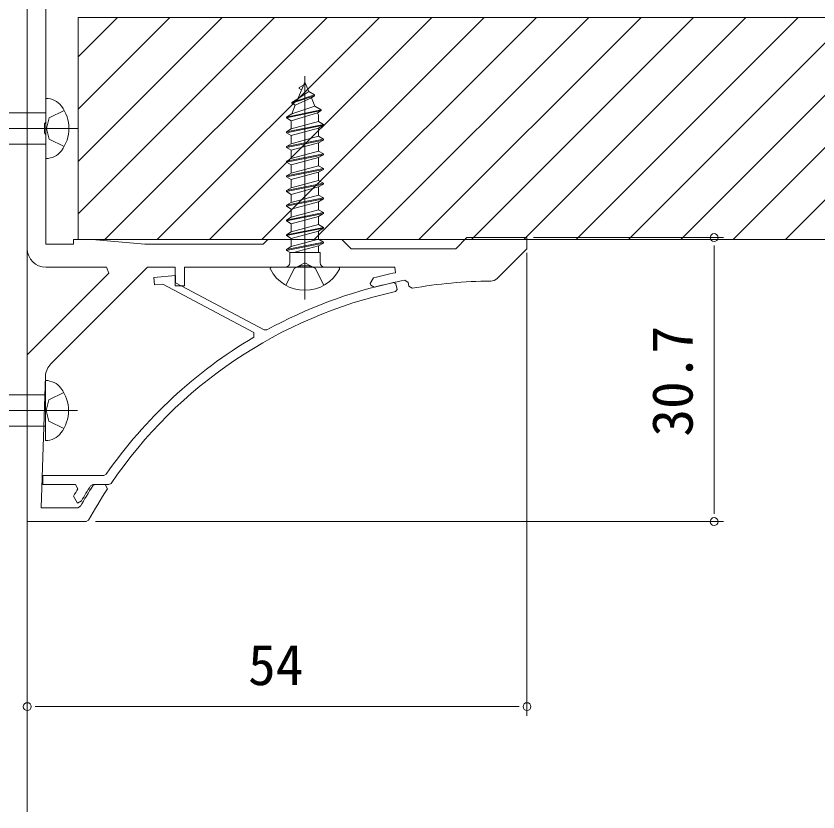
# Model space of a CAD drawing. Units: millimetres, scale not verified. Extents: x -1262 to -212, y -891 to 694.
# Drawn here: x -1074.7 to -988.1, y -784.6 to -698.6 of the extents above; entities that cross this region are included whole.
import ezdxf
from ezdxf.enums import TextEntityAlignment as Align

# ---------------------------------------------------------------- set-up
doc = ezdxf.new("R2010")
doc.units = ezdxf.units.MM
doc.header["$LTSCALE"] = 3
doc.linetypes.add('CHAIN2', pattern=[12, 9, -1, 1, -1])
doc.linetypes.add('DASHED3', pattern=[4, 3, -1])
for name, color, linetype, lineweight in [('0-3_YKK_11', 7, 'Continuous', 9), ('0-5_YSS_K', 3, 'Continuous', 9), ('0-6_YKK_13', 4, 'Continuous', 9), ('0-7_YKK_D', 6, 'Continuous', 9)]:
    doc.layers.add(name, color=color, linetype=linetype, lineweight=lineweight)
doc.styles.add('ＭＳ ゴシック', font='')
doc.styles.get('ＭＳ ゴシック').set_extended_font_data('MS Gothic')

msp = doc.modelspace()

# ---------------------------------------------------------------- linework, layer by layer
at = {"layer": '0-3_YKK_11'}
for p, q in [((-1073.522, -723.731), (-1073.522, -694.431)), ((-1071.522, -696.431), (-1071.522, -710.061)), ((-1068.022, -702.996), (-1063.758, -698.731)), ((-1068.022, -708.652), (-1058.101, -698.731)), ((-1068.022, -714.309), (-1052.444, -698.731)), ((-1068.022, -719.966), (-1046.788, -698.731)), ((-1068.022, -698.731), (-1068.022, -722.731)), ((-920.022, -698.731), (-1068.022, -698.731)), ((-1065.131, -722.731), (-1041.131, -698.731)), ((-1059.474, -722.731), (-1035.474, -698.731)), ((-1053.817, -722.731), (-1029.817, -698.731)), ((-1048.16, -722.731), (-1024.16, -698.731)), ((-1042.503, -722.731), (-1018.503, -698.731)), ((-1036.846, -722.731), (-1012.846, -698.731)), ((-1031.19, -722.731), (-1007.19, -698.731)), ((-1025.533, -722.731), (-1001.533, -698.731)), ((-1019.876, -722.731), (-995.876, -698.731)), ((-1014.219, -722.731), (-990.219, -698.731)), ((-1008.562, -722.731), (-984.562, -698.731)), ((-1002.905, -722.731), (-978.905, -698.731)), ((-997.248, -722.731), (-973.248, -698.731)), ((-991.592, -722.731), (-967.592, -698.731)), ((-1071.522, -710.061), (-1071.665, -710.252)), ((-1071.665, -710.252), (-1071.665, -711.211)), ((-1071.665, -711.211), (-1071.522, -711.402)), ((-1071.522, -711.402), (-1071.522, -723.231)), ((-1027.222, -723.731), (-1026.022, -722.531)), ((-1026.022, -722.531), (-1019.522, -722.531)), ((-1019.522, -722.531), (-1019.522, -723.731)), ((-1071.522, -723.231), (-1068.522, -723.231)), ((-1068.522, -722.731), (-1066.522, -722.731)), ((-1068.522, -723.231), (-1068.522, -722.731)), ((-1068.022, -722.731), (-920.022, -722.731)), ((-1066.522, -722.731), (-1060.807, -723.231)), ((-1060.807, -723.231), (-1048.022, -723.231)), ((-1048.022, -723.231), (-1047.522, -722.731)), ((-1047.934, -723.144), (-1047.61, -722.819)), ((-1047.61, -722.819), (-1047.398, -722.731)), ((-1047.522, -722.731), (-1039.522, -722.731)), ((-1039.522, -722.731), (-1038.522, -723.731)), ((-1038.522, -723.731), (-1027.222, -723.731)), ((-1019.522, -723.731), (-1022.73, -726.94)), ((-1064.972, -725.731), (-1071.522, -725.731)), ((-1060.522, -725.731), (-1070.964, -736.173)), ((-1064.704, -726.378), (-1064.972, -725.731)), ((-1057.522, -725.731), (-1060.522, -725.731)), ((-1057.522, -727.731), (-1057.522, -725.731)), ((-1056.522, -725.731), (-1056.522, -727.731)), ((-1044.193, -725.731), (-1056.522, -725.731)), ((-1044.001, -725.589), (-1044.193, -725.731)), ((-1043.043, -725.589), (-1044.001, -725.589)), ((-1042.851, -725.731), (-1043.043, -725.589)), ((-1033.792, -725.731), (-1042.851, -725.731)), ((-1033.731, -726.325), (-1033.792, -725.731)), ((-1073.522, -735.196), (-1064.704, -726.378)), ((-1057.492, -726.633), (-1059.853, -726.84)), ((-1059.853, -726.84), (-1059.783, -727.637)), ((-1057.492, -727.436), (-1057.492, -726.633)), ((-1036.451, -727.489), (-1036.093, -726.875)), ((-1059.783, -727.637), (-1058.882, -727.558)), ((-1058.882, -727.558), (-1049.052, -732.785)), ((-1056.522, -727.731), (-1057.522, -727.731)), ((-1047.934, -732.518), (-1057.492, -727.436)), ((-1036.399, -727.68), (-1036.451, -727.489)), ((-1036.034, -727.893), (-1036.399, -727.68)), ((-1033.684, -727.542), (-1033.922, -727.388)), ((-1033.559, -728.129), (-1033.684, -727.542)), ((-1032.361, -727.381), (-1032.713, -727.141)), ((-1032.289, -727.775), (-1032.361, -727.381)), ((-1031.941, -728.015), (-1032.289, -727.775)), ((-1033.713, -728.366), (-1033.559, -728.129)), ((-1049.052, -732.785), (-1049.04, -733.308)), ((-1047.649, -732.517), (-1047.934, -732.518)), ((-1073.522, -753.231), (-1073.522, -735.196)), ((-1071.549, -737.521), (-1072.022, -751.731)), ((-1071.822, -748.231), (-1071.822, -749.231)), ((-1065.232, -748.231), (-1071.822, -748.231)), ((-1064.985, -748.103), (-1065.232, -748.231)), ((-1071.822, -749.231), (-1068.308, -749.231)), ((-1068.308, -749.231), (-1068.052, -749.688)), ((-1066.672, -749.37), (-1066.42, -749.231)), ((-1066.434, -749.369), (-1066.182, -749.231)), ((-1066.42, -749.231), (-1064.706, -749.231)), ((-1066.182, -749.231), (-1065.108, -749.231)), ((-1065.108, -749.231), (-1064.858, -749.697)), ((-1064.706, -749.231), (-1064.458, -749.1)), ((-1068.526, -750.478), (-1068.095, -751.231)), ((-1068.095, -751.231), (-1067.665, -750.985)), ((-1072.022, -751.731), (-1068.04, -751.731)), ((-1068.04, -751.731), (-1067.78, -751.581)), ((-1067.163, -753.231), (-1073.522, -753.231)), ((-1066.9, -753.076), (-1067.163, -753.231))]:
    msp.add_line(p, q, dxfattribs=at)
for centre, radius, start, end in [((-1071.522, -723.731), 2, 180, 270), ((-1023.122, -777.231), 52, 101.77191, 104.44371), ((-1023.437, -726.232), 1, 270.3541, 314.99998), ((-1023.122, -777.231), 51, 102.22557, 118.74568), ((-1023.122, -777.231), 51, 100.83902, 104.66493), ((-1023.122, -777.231), 50, 90.3541, 100.15826), ((-1023.122, -777.231), 50, 102.22826, 145.76251), ((-1023.122, -777.231), 51, 120.5434, 145.16953), ((-1069.55, -737.587), 2, 135, 178.09084), ((-1023.122, -777.231), 51.5, 147.24719, 150.12762), ((-1023.122, -777.231), 51.7, 147.39049, 149.49171), ((-1023.122, -777.231), 52.7, 148.49039, 149.49171), ((-1023.122, -777.231), 50, 146.58524, 151.11183)]:
    msp.add_arc(centre, radius, start, end, dxfattribs=at)
at = {"layer": '0-5_YSS_K'}
msp.add_line((-1073.522, -784.62), (-1073.522, -644.054), dxfattribs=at)
at = {"layer": '0-6_YKK_13', "linetype": 'CHAIN2'}
for p, q in [((-1043.522, -729.231), (-1043.522, -705.078)), ((-1068.064, -710.731), (-1111.871, -710.731)), ((-1068.106, -741.231), (-1111.913, -741.231))]:
    msp.add_line(p, q, dxfattribs=at)
at = {"layer": '0-6_YKK_13'}
for p, q in [((-1043.522, -705.731), (-1044.269, -707.534)), ((-1043.522, -705.731), (-1043.098, -706.755)), ((-1044.269, -707.534), (-1043.098, -706.755)), ((-1044.122, -706.421), (-1043.869, -706.568)), ((-1043.098, -706.755), (-1042.472, -707.116)), ((-1042.472, -707.216), (-1042.472, -707.116)), ((-1071.522, -713.981), (-1071.522, -707.481)), ((-1044.922, -708.011), (-1042.472, -707.216)), ((-1044.922, -707.911), (-1044.269, -707.534)), ((-1044.555, -708.224), (-1042.823, -707.419)), ((-1042.823, -707.419), (-1042.472, -707.216)), ((-1042.823, -707.419), (-1042.453, -708.314)), ((-1045.522, -709.501), (-1041.772, -708.706)), ((-1045.522, -709.601), (-1041.772, -708.806)), ((-1044.555, -708.224), (-1044.946, -709.169)), ((-1044.946, -709.169), (-1042.453, -708.314)), ((-1044.922, -708.011), (-1044.555, -708.224)), ((-1042.453, -708.314), (-1041.772, -708.706)), ((-1042.157, -709.028), (-1041.772, -708.806)), ((-1041.772, -708.806), (-1041.772, -708.706)), ((-1071.522, -709.031), (-1084.223, -709.031)), ((-1071.522, -712.131), (-1071.522, -709.331)), ((-1045.522, -709.501), (-1044.946, -709.169)), ((-1045.522, -709.601), (-1045.522, -709.501)), ((-1045.522, -709.601), (-1044.997, -709.905)), ((-1042.157, -709.028), (-1044.997, -709.905)), ((-1042.157, -709.028), (-1042.047, -709.292)), ((-1042.047, -709.993), (-1042.047, -709.292)), ((-1041.522, -710.296), (-1045.522, -711.091)), ((-1045.522, -711.191), (-1041.522, -710.396)), ((-1044.997, -710.788), (-1044.997, -709.905)), ((-1044.997, -710.788), (-1042.047, -709.993)), ((-1042.047, -709.993), (-1041.522, -710.296)), ((-1042.047, -710.7), (-1041.522, -710.396)), ((-1041.522, -710.396), (-1041.522, -710.296)), ((-1045.522, -711.091), (-1044.997, -710.788)), ((-1045.522, -711.191), (-1045.522, -711.091)), ((-1045.522, -711.191), (-1044.997, -711.495)), ((-1042.047, -710.7), (-1044.997, -711.495)), ((-1042.047, -711.583), (-1042.047, -710.7)), ((-1045.522, -712.681), (-1041.522, -711.886)), ((-1041.522, -711.986), (-1045.522, -712.781)), ((-1044.997, -712.378), (-1044.997, -711.495)), ((-1044.997, -712.378), (-1042.047, -711.583)), ((-1042.047, -712.29), (-1044.997, -713.085)), ((-1042.047, -711.583), (-1041.522, -711.886)), ((-1042.047, -713.173), (-1042.047, -712.29)), ((-1071.522, -712.431), (-1084.223, -712.431)), ((-1045.522, -712.781), (-1044.997, -713.085)), ((-1044.997, -713.968), (-1044.997, -713.085)), ((-1044.997, -713.968), (-1042.047, -713.173)), ((-1042.047, -713.173), (-1041.522, -713.476)), ((-1045.522, -714.271), (-1041.522, -713.476)), ((-1041.522, -713.576), (-1045.522, -714.371)), ((-1045.522, -714.271), (-1044.997, -713.968)), ((-1042.047, -713.88), (-1044.997, -714.675)), ((-1042.047, -713.88), (-1041.522, -713.576)), ((-1042.047, -714.763), (-1042.047, -713.88)), ((-1041.522, -713.576), (-1041.522, -713.476)), ((-1045.522, -714.371), (-1045.522, -714.271)), ((-1045.522, -714.371), (-1044.997, -714.675)), ((-1044.997, -715.558), (-1044.997, -714.675)), ((-1042.047, -714.763), (-1041.522, -715.066)), ((-1042.047, -715.47), (-1044.997, -716.265)), ((-1042.047, -716.353), (-1042.047, -715.47)), ((-1045.522, -715.961), (-1044.997, -716.265)), ((-1045.522, -717.451), (-1041.522, -716.656)), ((-1044.997, -717.148), (-1044.997, -716.265)), ((-1044.997, -717.148), (-1042.047, -716.353)), ((-1042.047, -716.353), (-1041.522, -716.656)), ((-1041.522, -716.756), (-1045.522, -717.551)), ((-1045.522, -717.451), (-1044.997, -717.148)), ((-1045.522, -717.551), (-1045.522, -717.451)), ((-1042.047, -717.06), (-1044.997, -717.855)), ((-1042.047, -717.943), (-1042.047, -717.06)), ((-1045.522, -717.551), (-1044.997, -717.855)), ((-1044.997, -718.738), (-1044.997, -717.855)), ((-1042.047, -717.943), (-1041.522, -718.246)), ((-1045.522, -719.141), (-1044.997, -719.445)), ((-1042.047, -718.65), (-1044.997, -719.445)), ((-1042.047, -719.533), (-1042.047, -718.65)), ((-1044.997, -720.328), (-1044.997, -719.445)), ((-1042.047, -719.533), (-1041.522, -719.836)), ((-1045.522, -720.731), (-1044.997, -721.035)), ((-1042.047, -720.24), (-1044.997, -721.035)), ((-1042.047, -721.123), (-1042.047, -720.24)), ((-1044.997, -721.918), (-1044.997, -721.035)), ((-1042.047, -721.83), (-1044.997, -722.625)), ((-1042.047, -721.123), (-1041.522, -721.426)), ((-1042.047, -722.713), (-1042.047, -721.83)), ((-1045.522, -722.321), (-1044.997, -722.625)), ((-1044.997, -723.508), (-1044.997, -722.625)), ((-1042.047, -722.713), (-1041.522, -723.016)), ((-1042.047, -723.42), (-1044.735, -724.144)), ((-1042.047, -724.144), (-1042.047, -723.42)), ((-1045.522, -723.911), (-1045.12, -724.144)), ((-1045.157, -725.231), (-1045.157, -724.144)), ((-1041.882, -724.144), (-1045.157, -724.144)), ((-1041.887, -725.231), (-1041.887, -724.144)), ((-1039.927, -725.731), (-1047.118, -725.731)), ((-1071.564, -744.481), (-1071.564, -737.981)), ((-1071.564, -739.531), (-1084.264, -739.531)), ((-1071.564, -742.631), (-1071.564, -739.831)), ((-1071.564, -742.931), (-1084.264, -742.931))]:
    msp.add_line(p, q, dxfattribs=at)
at = {"layer": '0-6_YKK_13', "linetype": 'DASHED3'}
for p, q in [((-1043.522, -725.273), (-1044.667, -725.882)), ((-1043.522, -725.273), (-1042.377, -725.882)), ((-1045.572, -727.697), (-1044.667, -725.882)), ((-1041.472, -727.697), (-1042.377, -725.882))]:
    msp.add_line(p, q, dxfattribs=at)
at = {"layer": '0-6_YKK_13'}
for points in [[(-1044.122, -706.421), (-1044.122, -706.321), (-1043.655, -706.052)], [(-1044.922, -708.011), (-1044.922, -707.911), (-1042.472, -707.116)], [(-1042.047, -712.29), (-1041.522, -711.986), (-1041.522, -711.886)], [(-1045.522, -712.781), (-1045.522, -712.681), (-1044.997, -712.378)], [(-1045.522, -715.861), (-1044.997, -715.558), (-1042.047, -714.763)], [(-1041.522, -715.166), (-1045.522, -715.961), (-1045.522, -715.861), (-1041.522, -715.066)], [(-1042.047, -715.47), (-1041.522, -715.166), (-1041.522, -715.066)], [(-1042.047, -717.06), (-1041.522, -716.756), (-1041.522, -716.656)], [(-1045.522, -719.041), (-1044.997, -718.738), (-1042.047, -717.943)], [(-1041.522, -718.346), (-1045.522, -719.141), (-1045.522, -719.041), (-1041.522, -718.246)], [(-1042.047, -718.65), (-1041.522, -718.346), (-1041.522, -718.246)], [(-1045.522, -720.631), (-1044.997, -720.328), (-1042.047, -719.533)], [(-1041.522, -719.936), (-1045.522, -720.731), (-1045.522, -720.631), (-1041.522, -719.836)], [(-1042.047, -720.24), (-1041.522, -719.936), (-1041.522, -719.836)], [(-1045.522, -722.221), (-1044.997, -721.918), (-1042.047, -721.123)], [(-1041.522, -721.526), (-1045.522, -722.321), (-1045.522, -722.221), (-1041.522, -721.426)], [(-1042.047, -721.83), (-1041.522, -721.526), (-1041.522, -721.426)], [(-1045.522, -723.811), (-1044.997, -723.508), (-1042.047, -722.713)], [(-1041.522, -723.116), (-1045.522, -723.911), (-1045.522, -723.811), (-1041.522, -723.016)], [(-1042.047, -723.42), (-1041.522, -723.116), (-1041.522, -723.016)]]:
    msp.add_lwpolyline(points, dxfattribs=at)
at = {"layer": '0-6_YKK_13', "linetype": 'DASHED3'}
for points in [[(-1069.53, -708.781), (-1071.144, -709.586), (-1071.43, -710.731)], [(-1069.53, -712.681), (-1071.144, -711.876), (-1071.43, -710.731)], [(-1069.571, -739.281), (-1071.186, -740.086), (-1071.471, -741.231)], [(-1069.571, -743.181), (-1071.186, -742.376), (-1071.471, -741.231)]]:
    msp.add_lwpolyline(points, dxfattribs=at)
at = {"layer": '0-6_YKK_13'}
for centre, radius, start, end in [((-1071.51, -709.581), 2.1, 37.24777, 90), ((-1073.022, -710.731), 4, 322.75221, 37.24777), ((-1071.51, -711.881), 2.1, 270, 322.75221), ((-1045.657, -725.231), 0.5, 270, 0), ((-1041.387, -725.231), 0.5, 180, 270), ((-1047.118, -725.886), 0.154, 90, 207.28096), ((-1043.522, -724.031), 4.2, 207.28096, 332.71902), ((-1039.927, -725.886), 0.154, 332.71902, 90), ((-1071.551, -740.081), 2.1, 37.24777, 90), ((-1073.064, -741.231), 4, 322.75221, 37.24777), ((-1071.551, -742.381), 2.1, 270, 322.75221)]:
    msp.add_arc(centre, radius, start, end, dxfattribs=at)
at = {"layer": '0-7_YKK_D'}
for p, q in [((-1018.822, -722.531), (-998.298, -722.531)), ((-999.298, -723.381), (-999.298, -724.231)), ((-1019.522, -724.178), (-1019.522, -774.231)), ((-999.298, -751.531), (-999.298, -724.231)), ((-999.298, -752.381), (-999.298, -751.531)), ((-1073.522, -753.731), (-1073.522, -774.231)), ((-1066.163, -753.231), (-998.298, -753.231)), ((-1072.672, -773.231), (-1071.822, -773.231)), ((-1021.222, -773.231), (-1071.822, -773.231)), ((-1020.372, -773.231), (-1021.222, -773.231))]:
    msp.add_line(p, q, dxfattribs=at)
for centre, start, end in [((-999.298, -722.531), 90, 270), ((-999.298, -722.531), 270, 90), ((-999.298, -753.231), 90, 270), ((-999.298, -753.231), 270, 90), ((-1073.522, -773.231), 0, 180), ((-1019.522, -773.231), 0, 180), ((-1073.522, -773.231), 180, 0), ((-1019.522, -773.231), 180, 0)]:
    msp.add_arc(centre, 0.425, start, end, dxfattribs=at)

# ---------------------------------------------------------------- texts
at = {"layer": '0-7_YKK_D', "color": 4, "style": 'ＭＳ ゴシック'}
msp.add_text('30.7', height=4.399, rotation=90, dxfattribs=at).set_placement((-1000.298, -744.046), align=Align.BOTTOM_LEFT)
msp.add_text('54', height=4.399, dxfattribs=at).set_placement((-1049.665, -772.231), align=Align.BOTTOM_LEFT)

doc.saveas('drawing.dxf')
